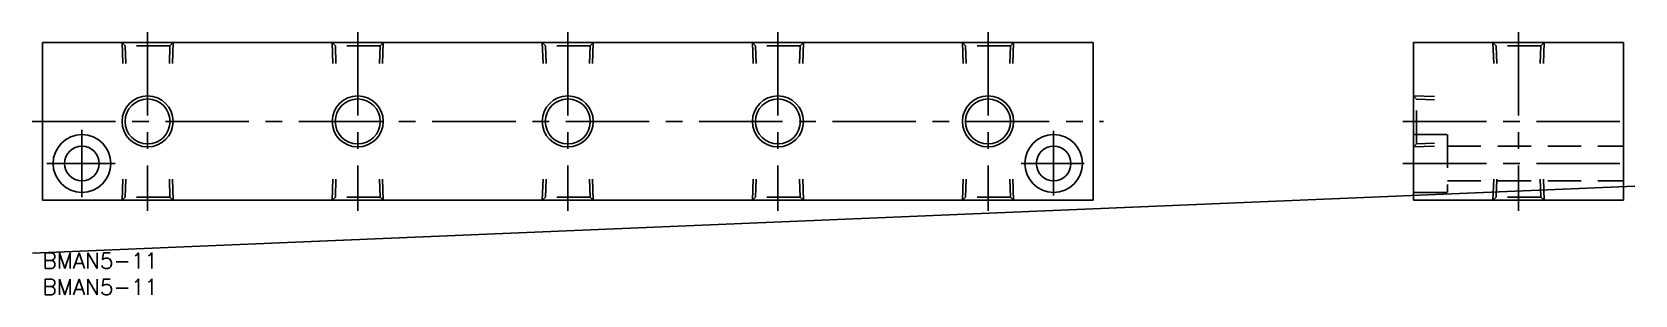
# Model space of a CAD drawing. Extents: x -2 to 303, y -8 to 42.
import ezdxf

# ---------------------------------------------------------------- set-up
doc = ezdxf.new("R2010")
doc.units = 0
doc.header["$LTSCALE"] = 0.5
doc.linetypes.add('CENTER', pattern=[50.8, 31.75, -6.35, 6.35, -6.35])
doc.linetypes.add('DASHED', pattern=[19.05, 12.7, -6.35])
for name, color, linetype in [('MSM_CENTER', 1, 'CENTER'), ('MSM_CONTINUOUS', 7, 'CONTINUOUS'), ('MSM_DASHED', 4, 'DASHED'), ('MSM_NARROW', 5, 'CONTINUOUS'), ('MSM_PART_NUMBER', 7, 'CONTINUOUS')]:
    doc.layers.add(name, color=color, linetype=linetype)
doc.styles.get("Standard").update_dxf_attribs({"font": 'txt.shx', "height": 2, "bigfont": 'bigfont.shx'})

# ---------------------------------------------------------------- blocks, each defined once
blk = doc.blocks.new('*U37')
at = {"layer": 'MSM_PART_NUMBER'}
blk.add_text('BMAN5-11', height=3, dxfattribs=at).set_placement((0, -3))
blk = doc.blocks.new('*U38')
at = {"layer": 'MSM_PART_NUMBER'}
blk.add_text('BMAN5-11', height=3, dxfattribs=at).set_placement((0, -8))

msp = doc.modelspace()

# ---------------------------------------------------------------- linework, layer by layer
at = {"layer": 'MSM_CENTER', "color": 1, "linetype": 'CENTER'}
for p, q in [((20, 42), (20, 8)), ((60, 42), (60, 8)), ((100, 42), (100, 8)), ((140, 42), (140, 8)), ((180, 42), (180, 8)), ((281.01, 42), (281.01, 8)), ((-2, 25), (202, 25)), ((259.01, 25), (303.01, 25)), ((7.5, 23.39), (7.5, 10.57)), ((192.5, 23.22), (192.5, 10.91)), ((0.83, 17), (13.83, 17)), ((186.34, 17), (198.33, 17)), ((259.01, 17), (303.01, 17))]:
    msp.add_line(p, q, dxfattribs=at)
at = {"layer": 'MSM_CONTINUOUS', "color": 7, "linetype": 'CONTINUOUS'}
for p, q in [((200, 40), (0, 40)), ((0, 40), (0, 10)), ((200, 10), (200, 40)), ((261.01, 40), (261.01, 10)), ((261.01, 40), (301.01, 40)), ((301.01, 40), (301.01, 10)), ((0, 10), (200, 10)), ((261.01, 10), (301.01, 10))]:
    msp.add_line(p, q, dxfattribs=at)
at = {"layer": 'MSM_CONTINUOUS'}
for p, q in [((100, 40), (100, 40)), ((150, 40), (150, 40)), ((-1.94, -0.08), (303.17, 12.67))]:
    msp.add_line(p, q, dxfattribs=at)
at = {"layer": 'MSM_CONTINUOUS', "color": 7, "linetype": 'CONTINUOUS'}
for centre, radius in [((20, 25), 4.28), ((60, 25), 4.28), ((100, 25), 4.28), ((140, 25), 4.28), ((180, 25), 4.28), ((7.5, 17), 5.5), ((192.5, 17), 5.5), ((7.5, 17), 3.3), ((192.5, 17), 3.3)]:
    msp.add_circle(centre, radius, dxfattribs=at)
at = {"layer": 'MSM_DASHED'}
for p, q in [((15.74, 39.4), (15.14, 40)), ((15.28, 36), (15.14, 40)), ((24.26, 39.4), (24.86, 40)), ((24.72, 36), (24.86, 40)), ((55.74, 39.4), (55.14, 40)), ((55.28, 36), (55.14, 40)), ((64.26, 39.4), (64.86, 40)), ((64.72, 36), (64.86, 40)), ((95.74, 39.4), (95.14, 40)), ((95.28, 36), (95.14, 40)), ((104.26, 39.4), (104.86, 40)), ((104.72, 36), (104.86, 40)), ((135.74, 39.4), (135.14, 40)), ((135.28, 36), (135.14, 40)), ((144.26, 39.4), (144.86, 40)), ((144.72, 36), (144.86, 40)), ((175.74, 39.4), (175.14, 40)), ((175.28, 36), (175.14, 40)), ((184.26, 39.4), (184.86, 40)), ((184.72, 36), (184.86, 40)), ((276.28, 36), (276.14, 40)), ((276.74, 39.4), (276.14, 40)), ((285.27, 39.4), (285.87, 40)), ((285.73, 36), (285.87, 40)), ((24.26, 39.4), (15.74, 39.4)), ((15.86, 36), (15.74, 39.4)), ((24.14, 36), (24.26, 39.4)), ((64.26, 39.4), (55.74, 39.4)), ((55.86, 36), (55.74, 39.4)), ((64.14, 36), (64.26, 39.4)), ((104.26, 39.4), (95.74, 39.4)), ((95.86, 36), (95.74, 39.4)), ((104.14, 36), (104.26, 39.4)), ((144.26, 39.4), (135.74, 39.4)), ((135.86, 36), (135.74, 39.4)), ((144.14, 36), (144.26, 39.4)), ((184.26, 39.4), (175.74, 39.4)), ((175.86, 36), (175.74, 39.4)), ((184.14, 36), (184.26, 39.4)), ((285.27, 39.4), (276.74, 39.4)), ((276.86, 36), (276.74, 39.4)), ((285.15, 36), (285.27, 39.4)), ((261.61, 29.26), (261.01, 29.86)), ((265.01, 29.72), (261.01, 29.86)), ((261.61, 20.74), (261.61, 29.26)), ((265.01, 29.14), (261.61, 29.26)), ((261.01, 22.5), (267.51, 22.5)), ((267.51, 22.5), (267.51, 11.5)), ((261.61, 20.74), (261.01, 20.14)), ((265.01, 20.28), (261.01, 20.14)), ((265.01, 20.86), (261.61, 20.74)), ((267.51, 20.3), (301.01, 20.3)), ((15.28, 14), (15.14, 10)), ((15.86, 14), (15.74, 10.6)), ((24.14, 14), (24.26, 10.6)), ((24.72, 14), (24.86, 10)), ((55.28, 14), (55.14, 10)), ((55.86, 14), (55.74, 10.6)), ((64.14, 14), (64.26, 10.6)), ((64.72, 14), (64.86, 10)), ((95.28, 14), (95.14, 10)), ((95.86, 14), (95.74, 10.6)), ((104.14, 14), (104.26, 10.6)), ((104.72, 14), (104.86, 10)), ((135.28, 14), (135.14, 10)), ((135.86, 14), (135.74, 10.6)), ((144.14, 14), (144.26, 10.6)), ((144.72, 14), (144.86, 10)), ((175.28, 14), (175.14, 10)), ((175.86, 14), (175.74, 10.6)), ((184.14, 14), (184.26, 10.6)), ((184.72, 14), (184.86, 10)), ((267.51, 13.7), (301.01, 13.7)), ((276.28, 14), (276.14, 10)), ((276.86, 14), (276.74, 10.6)), ((285.15, 14), (285.27, 10.6)), ((285.73, 14), (285.87, 10)), ((15.74, 10.6), (15.14, 10)), ((24.26, 10.6), (15.74, 10.6)), ((24.26, 10.6), (24.86, 10)), ((55.74, 10.6), (55.14, 10)), ((64.26, 10.6), (55.74, 10.6)), ((64.26, 10.6), (64.86, 10)), ((95.74, 10.6), (95.14, 10)), ((104.26, 10.6), (95.74, 10.6)), ((104.26, 10.6), (104.86, 10)), ((135.74, 10.6), (135.14, 10)), ((144.26, 10.6), (135.74, 10.6)), ((144.26, 10.6), (144.86, 10)), ((175.74, 10.6), (175.14, 10)), ((184.26, 10.6), (175.74, 10.6)), ((184.26, 10.6), (184.86, 10)), ((261.01, 11.5), (267.51, 11.5)), ((276.74, 10.6), (276.14, 10)), ((285.27, 10.6), (276.74, 10.6)), ((285.27, 10.6), (285.87, 10))]:
    msp.add_line(p, q, dxfattribs=at)
at = {"layer": 'MSM_NARROW'}
for centre in [(20, 25), (60, 25), (100, 25), (140, 25), (180, 25)]:
    msp.add_circle(centre, 4.86, dxfattribs=at)

# ---------------------------------------------------------------- block references
at = {"layer": 'MSM_CONTINUOUS'}
for name in ['*U37', '*U38']:
    msp.add_blockref(name, (0, 0), dxfattribs=at)

doc.saveas('drawing.dxf')
